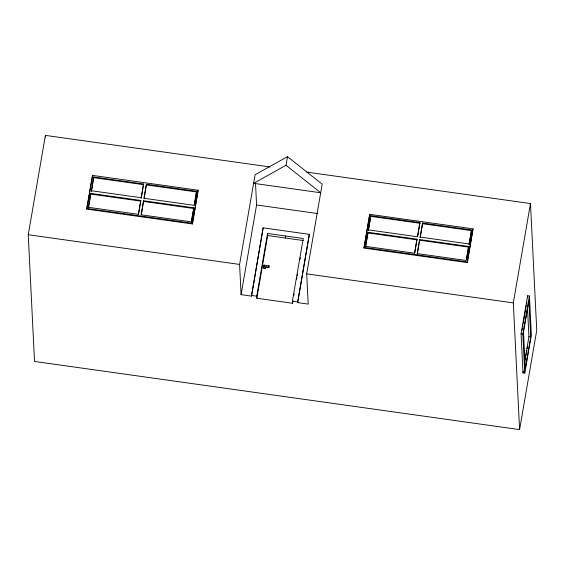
<?xml version="1.0" encoding="UTF-8"?>
<svg xmlns="http://www.w3.org/2000/svg" width="565" height="565" viewBox="0 0 565 565"><rect width="100%" height="100%" fill="white"/><g stroke="black" fill="none" stroke-linecap="round" stroke-linejoin="round"><path stroke-width="0.85" d="M306.731 172.106L530.479 203.548L536.75 330.264L519.588 429.612L34.522 361.452L28.25 234.736L45.412 135.388L270.028 166.95M86.763 208.429L92.469 175.383L198.138 190.228L192.467 223.966L86.791 209.121L86.763 208.429L192.432 223.274L192.467 223.966M86.791 209.121L92.349 176.944M90.803 193.414L88.401 207.313L138.404 214.34L140.805 200.441L90.803 193.414L88.437 208.005M93.726 176.979L91.389 191.422L93.726 176.979L143.567 183.985L141.229 198.421M143.567 183.985L141.194 197.729L91.353 190.73M138.587 214.163L140.805 200.441M143.574 200.752L141.144 214.806L191.309 221.854L191.344 222.539L193.774 208.492L193.739 207.8L143.574 200.752L141.321 214.665M146.427 184.225L143.997 198.28L194.169 205.335L196.592 191.274L146.427 184.225L144.033 198.972M191.309 221.854L193.739 207.8M194.346 205.194L196.592 191.274M192.432 223.274L198.138 190.228M239.595 264.434L255.09 174.747L287.507 156.682L322.184 184.176L306.696 273.863L308.193 304.09L297.706 302.621L297.67 301.929L309.345 234.334L263.135 227.843L251.489 296.124L241.093 294.662L239.595 264.434L28.25 234.736M241.093 294.662L256.588 204.975L255.514 183.385M251.489 296.124L263.135 227.843M256.729 296.18L267.563 233.465L303.228 238.479L292.395 301.187L292.501 303.257L256.835 298.249L256.729 296.18L251.46 295.439M256.835 298.249L267.662 235.534L267.563 233.465M263.784 266.405L264.01 265.084L269.004 265.783L268.806 267.655L265.239 267.153L265.31 268.672L263.883 268.474L263.784 266.405L268.778 267.104L268.806 267.655M263.883 268.474L264.01 265.084M265.31 268.672L265.543 267.351M286.024 165.27L320.708 192.757L253.607 183.328L286.024 165.27L287.507 156.682M268.778 267.104L269.004 265.783M292.501 303.257L292.945 300.679M293.835 295.53L294.132 293.807M296.653 279.202L296.95 277.486M297.247 275.769L297.543 274.053M300.064 259.448L300.361 257.725M297.706 302.621L309.345 234.334M364.022 247.385L369.729 214.34L473.039 228.86L467.368 262.591L364.058 248.077L364.022 247.385L467.333 261.906L467.368 262.591M364.058 248.077L369.729 214.34M367.999 232.279L365.569 246.34L414.562 253.226L416.991 239.165L367.999 232.279L365.597 247.032M370.788 215.682L368.373 230.569L370.788 215.682L419.929 222.589L417.655 236.636M419.929 222.589L417.479 236.777L368.338 229.877M414.738 253.092L416.991 239.165M419.661 239.546L417.231 253.593L466.21 260.472L468.632 246.432L419.661 239.546L417.267 254.285M422.549 223.726L420.127 237.752L422.521 223.034L471.478 229.913L469.091 244.638L471.514 230.605L422.549 223.726L422.521 223.034M466.528 259.512L468.632 246.432M467.333 261.906L473.039 228.86M519.588 429.612L513.317 302.897L530.479 203.548M521.064 333.887L527.654 295.77L529.433 296.025L531.368 335.031L524.779 373.147L522.999 372.893L521.064 333.887L522.851 334.134L524.779 373.147M522.011 330.228L522.307 328.533M522.597 326.838L522.893 325.143M523.183 323.448L523.48 321.753M523.769 320.058L525.676 309.041M525.966 307.346L526.262 305.651M526.552 303.956L526.841 302.261M522.851 334.134L529.433 296.025M524.539 362.172L528.932 336.747L527.435 306.597M522.999 372.893L523.296 371.163M525.394 359.036L525.69 357.299M525.994 355.569L526.29 353.838M526.587 352.108L526.891 350.371M527.187 348.64L527.491 346.91M530.712 336.994L525.295 368.352L523.508 332.171L528.918 300.813L530.712 336.994L528.932 336.747M370.824 216.374L419.965 223.274M146.455 184.917L196.627 191.966M93.762 177.671L143.602 184.67M256.588 204.975L317.587 213.549M420.092 237.067L469.056 243.946M143.609 201.444L193.774 208.492M368.027 232.971L417.027 239.857M419.689 240.238L468.668 247.124M90.838 194.106L140.84 201.133M267.662 235.534L303.334 240.549M306.696 273.863L513.317 302.897M292.395 301.187L297.67 301.929M527.654 295.77L527.738 297.508M285.396 235.972L285.502 238.042M92.469 175.383L92.505 176.075M45.412 135.388L45.497 137.147"/></g></svg>
